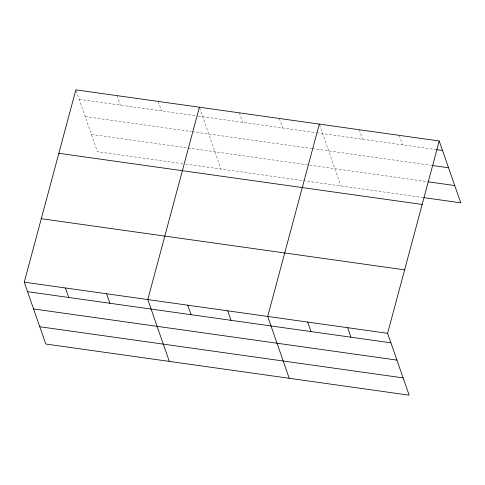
<?xml version="1.0" encoding="UTF-8"?>
<svg xmlns="http://www.w3.org/2000/svg" width="485" height="485" viewBox="0 0 485 485"><rect width="100%" height="100%" fill="white"/><g stroke="black" fill="none" stroke-linecap="round" stroke-linejoin="round"><path stroke-width="0.36" stroke-dasharray="2.42 1.82" d="M79.176 99.34L197.474 115.994M198.226 116.097L315.959 132.672M316.699 132.775L435.863 149.55M85.19 116.612L191.508 131.574M192.26 131.684L311.612 148.483M312.352 148.586L431.517 165.361M91.386 134.406L187.222 147.895M187.974 148.004L427.352 181.699M182.754 163.694L97.406 151.678L75.866 89.834M185.749 164.112L423.005 197.51M399.246 135.357L402.556 144.863M359.276 129.731L362.586 139.237M319.548 124.784L340.846 185.949M279.342 118.479L282.652 127.979M239.372 112.847L242.682 122.353M199.644 107.9L220.942 169.065M158.225 101.426L161.535 110.932M117.049 95.63L120.359 105.136"/><path stroke-width="0.73" d="M439.216 140.983L387.594 333.322L409.134 395.166L45.784 344.017L24.25 282.173L75.866 89.834L439.216 140.983L460.75 202.827L423.745 197.613M199.408 107.221L147.786 299.566L169.326 361.41M319.312 124.105L267.69 316.444L289.23 378.288M436.603 149.653L442.526 150.489M432.256 165.47L448.54 167.762M428.091 181.802L454.736 185.555M58.837 153.308L422.18 204.458M41.286 218.705L404.629 269.854M24.25 282.173L387.594 333.322M27.56 291.679L390.904 342.828M33.574 308.951L396.924 360.1M39.77 326.745L403.12 377.894M347.63 327.696L350.94 337.202M307.66 322.07L310.97 331.576M227.726 310.818L231.036 320.324M187.756 305.192L191.066 314.698M106.609 293.771L109.919 303.277M65.426 287.969L68.737 297.475"/></g></svg>
